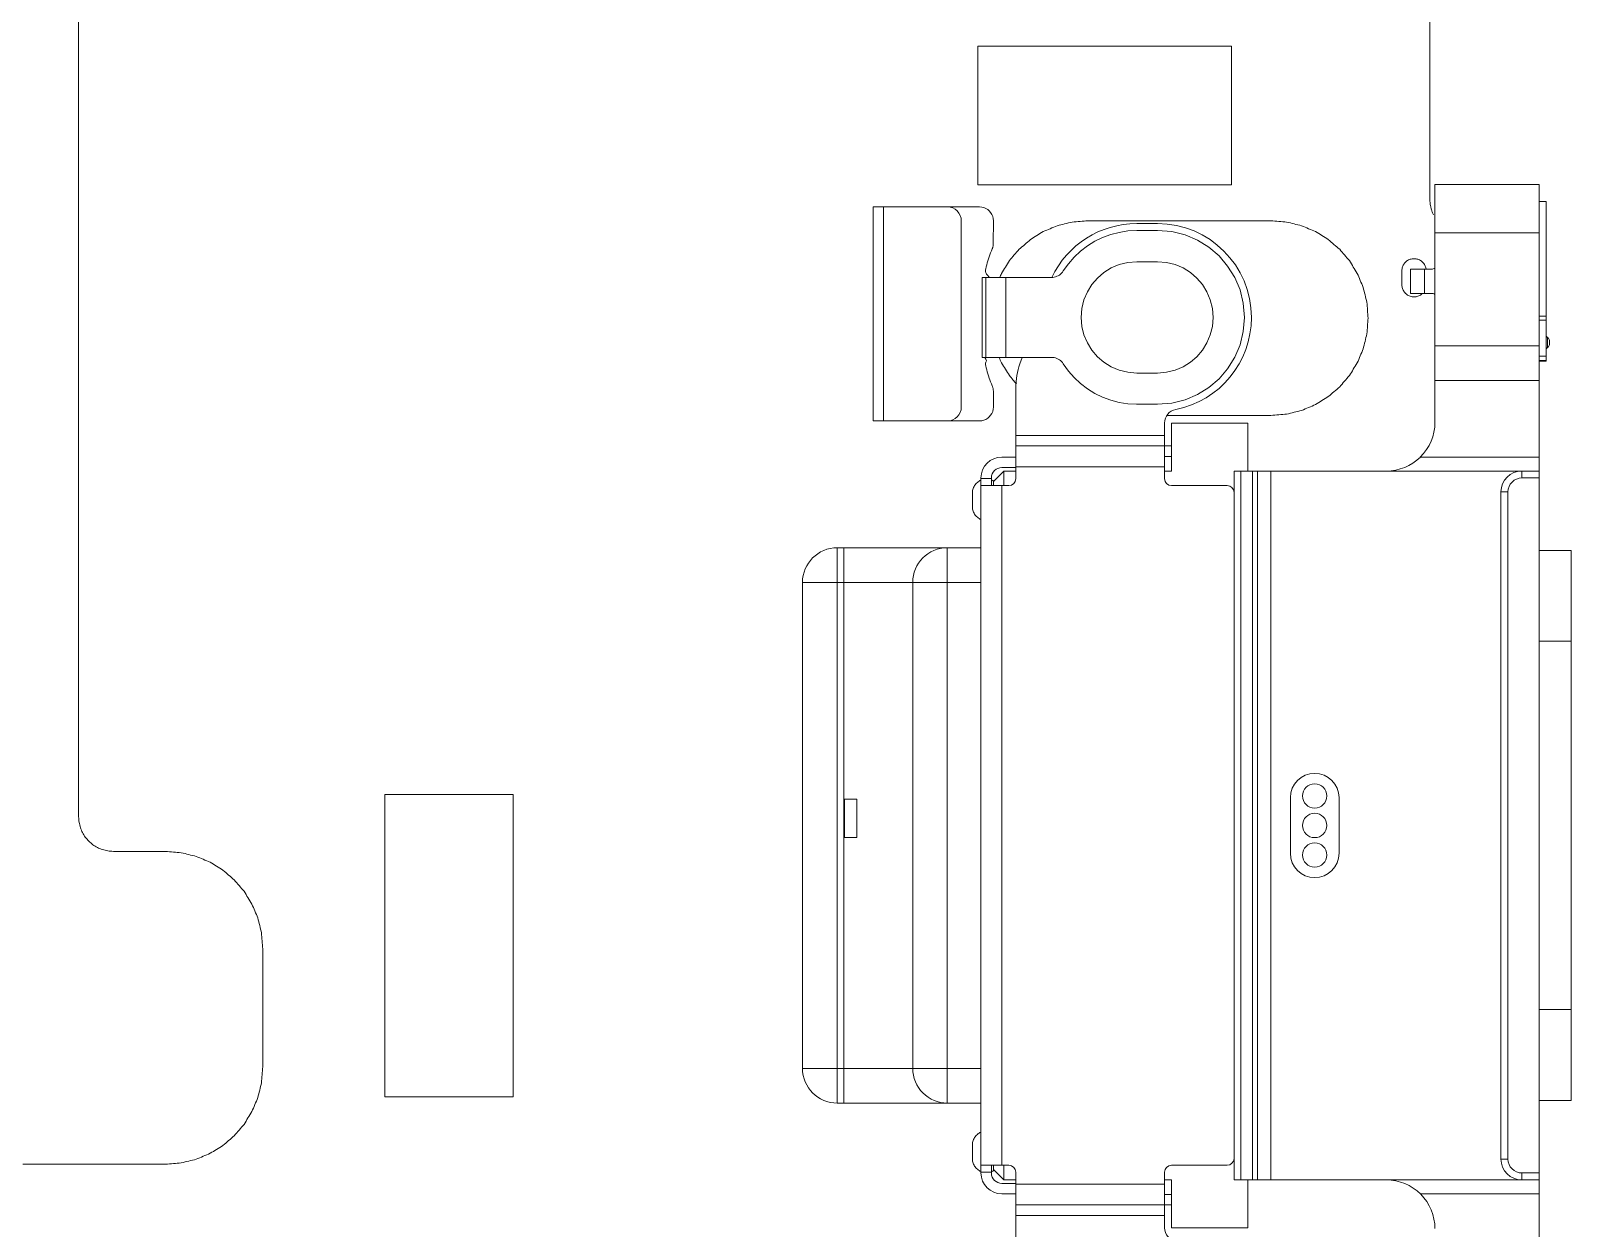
# Model space of a CAD drawing. Header units: millimetres. Extents: x 1863 to 2194, y 977 to 1295.
# Drawn here: x 2016.53 to 2038.69, y 1200.25 to 1217.48 of the extents above; entities that cross this region are included whole.
import ezdxf

# ---------------------------------------------------------------- set-up
doc = ezdxf.new("R2010")
doc.units = ezdxf.units.MM
doc.layers.add('2', color=7, linetype='Continuous', true_color=0xffffff)

msp = doc.modelspace()

# ---------------------------------------------------------------- linework, layer by layer
at = {"layer": '2', "color": 35, "linetype": 'Continuous', "lineweight": 18}
for p, q in [((2038.225, 1215.265), (2036.725, 1215.265)), ((2036.725, 1215.265), (2036.725, 1211.845)), ((2038.225, 1200.745), (2038.225, 1215.265)), ((2038.325, 1215.025), (2038.225, 1215.025)), ((2038.325, 1215.025), (2038.325, 1212.725)), ((2028.644, 1211.865), (2028.644, 1214.945)), ((2030.173, 1214.945), (2028.644, 1214.945)), ((2028.794, 1214.945), (2028.794, 1211.865)), ((2029.912, 1212.065), (2029.912, 1214.745)), ((2030.173, 1214.945), (2030.205, 1214.942)), ((2030.205, 1214.942), (2030.236, 1214.935)), ((2030.265, 1214.923), (2030.236, 1214.935)), ((2030.265, 1214.923), (2030.291, 1214.906)), ((2030.314, 1214.886), (2030.291, 1214.906)), ((2030.314, 1214.886), (2030.334, 1214.863)), ((2030.351, 1214.837), (2030.334, 1214.863)), ((2030.363, 1214.808), (2030.351, 1214.837)), ((2030.363, 1214.808), (2030.37, 1214.777)), ((2030.373, 1214.745), (2030.37, 1214.777)), ((2030.372, 1214.419), (2030.373, 1214.745)), ((2031.944, 1214.505), (2032.061, 1214.548)), ((2032.061, 1214.548), (2032.182, 1214.579)), ((2032.182, 1214.579), (2032.307, 1214.599)), ((2032.307, 1214.599), (2032.435, 1214.605)), ((2032.735, 1214.705), (2032.435, 1214.705)), ((2032.435, 1214.605), (2032.735, 1214.605)), ((2032.735, 1214.605), (2032.938, 1214.589)), ((2032.938, 1214.589), (2033.13, 1214.541)), ((2033.13, 1214.541), (2033.309, 1214.466)), ((2036.725, 1214.57), (2038.225, 1214.57)), ((2030.333, 1214.284), (2030.345, 1214.312)), ((2030.345, 1214.312), (2030.356, 1214.34)), ((2030.356, 1214.34), (2030.359, 1214.347)), ((2030.359, 1214.347), (2030.362, 1214.355)), ((2030.362, 1214.355), (2030.364, 1214.363)), ((2030.364, 1214.363), (2030.367, 1214.371)), ((2030.368, 1214.379), (2030.367, 1214.371)), ((2030.368, 1214.379), (2030.37, 1214.387)), ((2030.37, 1214.387), (2030.371, 1214.394)), ((2030.371, 1214.394), (2030.372, 1214.402)), ((2030.372, 1214.419), (2030.372, 1214.411)), ((2030.372, 1214.402), (2030.372, 1214.411)), ((2031.535, 1214.223), (2031.627, 1214.309)), ((2031.627, 1214.309), (2031.726, 1214.385)), ((2031.726, 1214.385), (2031.832, 1214.45)), ((2031.832, 1214.45), (2031.944, 1214.505)), ((2033.309, 1214.466), (2033.473, 1214.364)), ((2033.473, 1214.364), (2033.619, 1214.239)), ((2030.263, 1214.052), (2030.27, 1214.082)), ((2030.27, 1214.082), (2030.277, 1214.111)), ((2030.277, 1214.111), (2030.285, 1214.141)), ((2030.285, 1214.141), (2030.294, 1214.17)), ((2030.294, 1214.17), (2030.303, 1214.198)), ((2030.313, 1214.227), (2030.303, 1214.198)), ((2030.313, 1214.227), (2030.323, 1214.256)), ((2030.323, 1214.256), (2030.333, 1214.284)), ((2031.379, 1214.024), (2031.452, 1214.128)), ((2031.452, 1214.128), (2031.535, 1214.223)), ((2032.182, 1214.114), (2032.067, 1214.066)), ((2032.305, 1214.145), (2032.182, 1214.114)), ((2032.435, 1214.155), (2032.305, 1214.145)), ((2032.735, 1214.155), (2032.435, 1214.155)), ((2032.865, 1214.145), (2032.735, 1214.155)), ((2032.988, 1214.114), (2032.865, 1214.145)), ((2033.103, 1214.066), (2032.988, 1214.114)), ((2033.619, 1214.239), (2033.743, 1214.093)), ((2033.743, 1214.093), (2033.845, 1213.93)), ((2030.214, 1212.78), (2030.214, 1213.93)), ((2031.209, 1213.93), (2030.214, 1213.93)), ((2030.261, 1214.039), (2030.26, 1214.026)), ((2030.262, 1214.013), (2030.26, 1214.026)), ((2030.261, 1214.039), (2030.263, 1214.052)), ((2030.262, 1214.013), (2030.265, 1214)), ((2030.263, 1213.93), (2030.263, 1212.78)), ((2030.269, 1213.988), (2030.265, 1214)), ((2030.275, 1213.977), (2030.269, 1213.988)), ((2030.283, 1213.966), (2030.275, 1213.977)), ((2030.318, 1213.93), (2030.283, 1213.966)), ((2030.552, 1213.93), (2030.552, 1212.78)), ((2031.209, 1213.93), (2031.229, 1213.931)), ((2031.229, 1213.931), (2031.249, 1213.934)), ((2031.249, 1213.934), (2031.269, 1213.939)), ((2031.269, 1213.939), (2031.288, 1213.946)), ((2031.288, 1213.946), (2031.306, 1213.955)), ((2031.306, 1213.955), (2031.323, 1213.965)), ((2031.323, 1213.965), (2031.339, 1213.978)), ((2031.339, 1213.978), (2031.353, 1213.991)), ((2031.353, 1213.991), (2031.367, 1214.007)), ((2031.367, 1214.007), (2031.379, 1214.024)), ((2031.87, 1213.921), (2031.79, 1213.828)), ((2031.963, 1214.001), (2031.87, 1213.921)), ((2032.067, 1214.066), (2031.963, 1214.001)), ((2033.207, 1214.001), (2033.103, 1214.066)), ((2033.3, 1213.921), (2033.207, 1214.001)), ((2033.38, 1213.828), (2033.3, 1213.921)), ((2033.845, 1213.93), (2033.921, 1213.75)), ((2036.375, 1214.05), (2036.675, 1214.05)), ((2036.375, 1213.7), (2036.375, 1214.05)), ((2036.575, 1214.05), (2036.575, 1213.7)), ((2036.598, 1214.05), (2036.598, 1214.054)), ((2031.725, 1213.723), (2031.676, 1213.608)), ((2031.79, 1213.828), (2031.725, 1213.723)), ((2033.445, 1213.723), (2033.38, 1213.828)), ((2033.494, 1213.608), (2033.445, 1213.723)), ((2033.921, 1213.75), (2033.968, 1213.558)), ((2036.675, 1213.7), (2036.375, 1213.7)), ((2031.646, 1213.485), (2031.635, 1213.355)), ((2031.676, 1213.608), (2031.646, 1213.485)), ((2033.524, 1213.485), (2033.494, 1213.608)), ((2033.534, 1213.355), (2033.524, 1213.485)), ((2033.968, 1213.558), (2033.984, 1213.355)), ((2031.635, 1213.355), (2031.646, 1213.225)), ((2031.646, 1213.225), (2031.676, 1213.102)), ((2033.494, 1213.102), (2033.524, 1213.225)), ((2033.524, 1213.225), (2033.534, 1213.355)), ((2033.984, 1213.355), (2033.968, 1213.153)), ((2038.225, 1213.372), (2038.325, 1213.372)), ((2038.325, 1213.316), (2038.225, 1213.316)), ((2031.676, 1213.102), (2031.725, 1212.987)), ((2031.725, 1212.987), (2031.79, 1212.883)), ((2033.38, 1212.883), (2033.445, 1212.987)), ((2033.445, 1212.987), (2033.494, 1213.102)), ((2033.921, 1212.96), (2033.845, 1212.781)), ((2033.968, 1213.153), (2033.921, 1212.96)), ((2038.344, 1213.067), (2038.344, 1212.921)), ((2038.375, 1213.004), (2038.375, 1212.984)), ((2031.209, 1212.78), (2030.214, 1212.78)), ((2030.755, 1212.687), (2030.789, 1212.78)), ((2031.229, 1212.779), (2031.209, 1212.78)), ((2031.249, 1212.776), (2031.229, 1212.779)), ((2031.269, 1212.771), (2031.249, 1212.776)), ((2031.288, 1212.764), (2031.269, 1212.771)), ((2031.306, 1212.756), (2031.288, 1212.764)), ((2031.323, 1212.745), (2031.306, 1212.756)), ((2031.339, 1212.733), (2031.323, 1212.745)), ((2031.79, 1212.883), (2031.87, 1212.789)), ((2031.87, 1212.789), (2031.963, 1212.709)), ((2033.207, 1212.709), (2033.3, 1212.789)), ((2033.3, 1212.789), (2033.38, 1212.883)), ((2033.845, 1212.781), (2033.743, 1212.617)), ((2036.725, 1212.947), (2038.225, 1212.947)), ((2038.225, 1212.796), (2038.325, 1212.796)), ((2030.26, 1212.684), (2030.262, 1212.697)), ((2030.26, 1212.684), (2030.261, 1212.671)), ((2030.263, 1212.657), (2030.261, 1212.671)), ((2030.265, 1212.71), (2030.262, 1212.697)), ((2030.27, 1212.628), (2030.263, 1212.657)), ((2030.269, 1212.722), (2030.265, 1212.71)), ((2030.269, 1212.722), (2030.274, 1212.731)), ((2030.27, 1212.628), (2030.277, 1212.599)), ((2030.286, 1212.57), (2030.277, 1212.599)), ((2030.294, 1212.541), (2030.286, 1212.57)), ((2030.294, 1212.541), (2030.303, 1212.512)), ((2031.353, 1212.719), (2031.339, 1212.733)), ((2031.367, 1212.704), (2031.353, 1212.719)), ((2031.379, 1212.687), (2031.367, 1212.704)), ((2031.452, 1212.583), (2031.379, 1212.687)), ((2031.535, 1212.488), (2031.452, 1212.583)), ((2031.963, 1212.709), (2032.067, 1212.644)), ((2032.067, 1212.644), (2032.182, 1212.596)), ((2032.182, 1212.596), (2032.305, 1212.566)), ((2032.305, 1212.566), (2032.435, 1212.555)), ((2032.435, 1212.555), (2032.735, 1212.555)), ((2032.735, 1212.555), (2032.865, 1212.566)), ((2032.865, 1212.566), (2032.988, 1212.596)), ((2032.988, 1212.596), (2033.103, 1212.644)), ((2033.103, 1212.644), (2033.207, 1212.709)), ((2033.743, 1212.617), (2033.619, 1212.471)), ((2038.325, 1212.737), (2038.225, 1212.737)), ((2038.225, 1212.725), (2038.325, 1212.725)), ((2030.313, 1212.483), (2030.303, 1212.512)), ((2030.323, 1212.455), (2030.313, 1212.483)), ((2030.333, 1212.426), (2030.323, 1212.455)), ((2030.345, 1212.398), (2030.333, 1212.426)), ((2030.345, 1212.398), (2030.356, 1212.37)), ((2030.359, 1212.363), (2030.356, 1212.37)), ((2030.359, 1212.363), (2030.362, 1212.355)), ((2030.362, 1212.355), (2030.365, 1212.347)), ((2030.365, 1212.347), (2030.367, 1212.34)), ((2030.367, 1212.34), (2030.369, 1212.332)), ((2030.369, 1212.332), (2030.37, 1212.324)), ((2030.37, 1212.324), (2030.371, 1212.316)), ((2030.372, 1212.308), (2030.371, 1212.316)), ((2030.372, 1212.308), (2030.373, 1212.3)), ((2030.373, 1212.3), (2030.373, 1212.292)), ((2030.695, 1211.035), (2030.695, 1212.345)), ((2031.627, 1212.402), (2031.535, 1212.488)), ((2031.726, 1212.326), (2031.627, 1212.402)), ((2031.832, 1212.261), (2031.726, 1212.326)), ((2033.473, 1212.347), (2033.309, 1212.245)), ((2033.619, 1212.471), (2033.473, 1212.347)), ((2038.225, 1212.447), (2036.725, 1212.447)), ((2030.373, 1212.065), (2030.373, 1212.292)), ((2031.944, 1212.206), (2031.832, 1212.261)), ((2032.061, 1212.163), (2031.944, 1212.206)), ((2032.182, 1212.131), (2032.061, 1212.163)), ((2032.307, 1212.112), (2032.182, 1212.131)), ((2032.434, 1212.105), (2032.307, 1212.112)), ((2032.735, 1212.105), (2032.434, 1212.105)), ((2032.938, 1212.122), (2032.735, 1212.105)), ((2033.13, 1212.169), (2032.938, 1212.122)), ((2033.309, 1212.245), (2033.13, 1212.169)), ((2028.794, 1211.865), (2028.644, 1211.865)), ((2028.794, 1211.865), (2030.174, 1211.865)), ((2030.205, 1211.868), (2030.173, 1211.865)), ((2030.236, 1211.875), (2030.205, 1211.868)), ((2030.236, 1211.875), (2030.265, 1211.887)), ((2030.265, 1211.887), (2030.291, 1211.904)), ((2030.314, 1211.924), (2030.291, 1211.904)), ((2030.314, 1211.924), (2030.334, 1211.947)), ((2030.351, 1211.973), (2030.334, 1211.947)), ((2030.363, 1212.002), (2030.351, 1211.973)), ((2030.363, 1212.002), (2030.37, 1212.033)), ((2030.373, 1212.065), (2030.37, 1212.033)), ((2030.695, 1211.655), (2032.835, 1211.655)), ((2032.835, 1211.835), (2032.835, 1211.035)), ((2032.935, 1211.835), (2034.035, 1211.835)), ((2032.935, 1211.145), (2032.935, 1211.835)), ((2034.035, 1211.145), (2034.035, 1211.835)), ((2030.695, 1211.505), (2032.935, 1211.505)), ((2030.495, 1211.345), (2030.695, 1211.345)), ((2030.495, 1211.195), (2030.695, 1211.195)), ((2032.835, 1211.205), (2030.695, 1211.205)), ((2032.935, 1211.355), (2032.835, 1211.355)), ((2036.515, 1211.345), (2038.225, 1211.345)), ((2030.195, 1201.045), (2030.195, 1211.045)), ((2030.195, 1211.035), (2030.345, 1211.035)), ((2030.345, 1211.045), (2030.345, 1210.935)), ((2030.525, 1211.145), (2030.375, 1210.995)), ((2030.375, 1210.935), (2030.375, 1210.995)), ((2030.525, 1211.145), (2030.525, 1210.935)), ((2030.525, 1211.145), (2030.695, 1211.145)), ((2032.835, 1211.145), (2032.935, 1211.145)), ((2033.835, 1200.945), (2033.835, 1211.145)), ((2033.835, 1211.145), (2038.225, 1211.145)), ((2033.935, 1211.145), (2033.935, 1200.945)), ((2034.103, 1200.945), (2034.103, 1211.145)), ((2034.174, 1211.145), (2034.174, 1200.945)), ((2034.365, 1211.145), (2034.365, 1200.945)), ((2037.975, 1211.045), (2037.975, 1211.145)), ((2038.225, 1211.045), (2037.975, 1211.045)), ((2030.195, 1210.935), (2030.595, 1210.935)), ((2030.495, 1210.935), (2030.495, 1201.155)), ((2033.735, 1210.935), (2032.935, 1210.935)), ((2037.675, 1201.245), (2037.675, 1210.845)), ((2037.775, 1210.845), (2037.675, 1210.845)), ((2037.775, 1201.245), (2037.775, 1210.845)), ((2028.127, 1210.041), (2028.127, 1202.05)), ((2028.127, 1210.041), (2030.195, 1210.041)), ((2028.22, 1202.05), (2028.22, 1210.041)), ((2029.71, 1210.041), (2029.71, 1202.05)), ((2038.685, 1210.003), (2038.225, 1210.003)), ((2027.627, 1202.55), (2027.627, 1209.541)), ((2030.195, 1209.541), (2027.627, 1209.541)), ((2029.213, 1209.541), (2029.213, 1202.55)), ((2038.225, 1208.696), (2038.685, 1208.696)), ((2038.685, 1203.396), (2038.685, 1208.696)), ((2028.23, 1205.872), (2028.23, 1206.422)), ((2028.23, 1206.422), (2028.408, 1206.422)), ((2028.408, 1205.872), (2028.408, 1206.422)), ((2034.645, 1206.445), (2034.645, 1205.645)), ((2035.345, 1205.645), (2035.345, 1206.445)), ((2028.408, 1205.872), (2028.23, 1205.872)), ((2038.685, 1203.396), (2038.225, 1203.396)), ((2027.627, 1202.55), (2030.195, 1202.55)), ((2030.195, 1202.05), (2028.127, 1202.05)), ((2038.225, 1202.09), (2038.685, 1202.09)), ((2037.775, 1201.245), (2037.675, 1201.245)), ((2030.195, 1201.155), (2030.595, 1201.155)), ((2030.195, 1201.055), (2030.345, 1201.055)), ((2030.345, 1201.045), (2030.345, 1201.155)), ((2030.375, 1201.095), (2030.375, 1201.155)), ((2030.375, 1201.095), (2030.525, 1200.945)), ((2030.525, 1201.155), (2030.525, 1200.945)), ((2030.695, 1201.055), (2030.695, 1199.746)), ((2032.835, 1201.055), (2032.835, 1200.256)), ((2033.735, 1201.155), (2032.935, 1201.155)), ((2038.225, 1201.045), (2037.975, 1201.045)), ((2037.975, 1201.045), (2037.975, 1200.945)), ((2030.495, 1200.895), (2030.695, 1200.895)), ((2030.525, 1200.945), (2030.695, 1200.945)), ((2032.835, 1200.885), (2030.695, 1200.885)), ((2032.835, 1200.945), (2032.935, 1200.945)), ((2032.935, 1200.255), (2032.935, 1200.945)), ((2038.225, 1200.945), (2033.835, 1200.945)), ((2034.035, 1200.255), (2034.035, 1200.945)), ((2030.495, 1200.745), (2030.695, 1200.745)), ((2030.695, 1200.585), (2032.935, 1200.585)), ((2032.935, 1200.735), (2032.835, 1200.735)), ((2038.225, 1200.745), (2036.515, 1200.745)), ((2038.225, 1196.825), (2038.225, 1200.745)), ((2030.695, 1200.435), (2032.835, 1200.435)), ((2034.035, 1200.255), (2032.935, 1200.255))]:
    msp.add_line(p, q, dxfattribs=at)
for centre in [(2034.995, 1206.47), (2034.995, 1206.045), (2034.995, 1205.62)]:
    msp.add_circle(centre, 0.175, dxfattribs=at)
for centre, radius, start, end in [((2029.712, 1214.745), 0.2, 0, 90.0008), ((2032.435, 1213.355), 1.35, 90, 154.7992), ((2032.735, 1213.355), 1.35, 0.0002, 90), ((2036.675, 1214.15), 0.1, 270, 300.0012), ((2036.675, 1213.6), 0.1, 59.9988, 90), ((2032.735, 1213.355), 1.35, 281.159, 359.9998), ((2038.375, 1213.106), 0.05, 180, 232.0201), ((2038.295, 1213.004), 0.08, 0, 52.0201), ((2038.295, 1212.984), 0.08, 307.9799, 0), ((2031.833, 1213.445), 1.715, 202.8029, 204.6168), ((2038.375, 1212.881), 0.05, 127.9799, 180), ((2031.695, 1212.345), 1, 160, 179.9998), ((2029.712, 1212.065), 0.2, 270.0042, 0), ((2033.035, 1211.835), 0.2, 101.159, 179.999), ((2036.025, 1211.845), 0.7, 314.4153, 0), ((2030.495, 1211.045), 0.3, 90, 180), ((2030.495, 1211.045), 0.15, 90, 180), ((2030.595, 1211.035), 0.1, 270, 0), ((2032.935, 1211.035), 0.1, 180, 270), ((2037.975, 1210.845), 0.3, 90, 180), ((2037.975, 1210.845), 0.2, 90, 180), ((2033.735, 1210.835), 0.1, 0, 90), ((2028.127, 1209.541), 0.5, 90, 180), ((2034.995, 1206.445), 0.35, 0, 180), ((2034.995, 1205.645), 0.35, 180, 0), ((2028.127, 1202.55), 0.5, 180, 270), ((2033.735, 1201.255), 0.1, 270, 0), ((2037.975, 1201.245), 0.3, 180, 270), ((2037.975, 1201.245), 0.2, 180, 270), ((2030.495, 1201.045), 0.3, 180, 270), ((2030.495, 1201.045), 0.15, 180, 270), ((2030.595, 1201.055), 0.1, 0, 90), ((2032.935, 1201.055), 0.1, 90, 180), ((2036.025, 1200.245), 0.7, 359.9995, 90), ((2033.035, 1200.256), 0.2, 180.001, 258.841)]:
    msp.add_arc(centre, radius, start, end, dxfattribs=at)
for centre, major_axis, ratio, start_param, end_param in [((2036.025, 1211.845), (-0.278, 0.643), 1, 2.73378, 3.508974), ((2029.71, 1209.541), (0, -0.5), 0.993346, 3.141593, 4.712389), ((2029.71, 1202.55), (0, 0.5), 0.993346, 1.570796, 3.141593)]:
    msp.add_ellipse(centre, major_axis=major_axis, ratio=ratio, start_param=start_param, end_param=end_param, dxfattribs=at)
for points, degree in [([(2036.653, 1215.052), (2036.653, 1231.445)], 1), ([(2017.214, 1218.389), (2017.214, 1206.171)], 1), ([(2033.8, 1217.259), (2030.15, 1217.259)], 1), ([(2030.15, 1217.259), (2030.15, 1215.264)], 1), ([(2033.8, 1215.264), (2033.8, 1217.259)], 1), ([(2030.15, 1215.264), (2033.8, 1215.264)], 1), ([(2036.655, 1215.006), (2036.654, 1215.021), (2036.653, 1215.036), (2036.653, 1215.052)], 3), ([(2036.661, 1214.96), (2036.659, 1214.975), (2036.657, 1214.99), (2036.655, 1215.006)], 3), ([(2036.672, 1214.915), (2036.668, 1214.93), (2036.665, 1214.945), (2036.661, 1214.96)], 3), ([(2031.506, 1214.727), (2031.582, 1214.733), (2031.658, 1214.739), (2031.734, 1214.745)], 3), ([(2031.734, 1214.745), (2034.365, 1214.745)], 1), ([(2034.365, 1214.745), (2034.44, 1214.739), (2034.516, 1214.733), (2034.592, 1214.727)], 3), ([(2036.686, 1214.872), (2036.681, 1214.886), (2036.677, 1214.901), (2036.672, 1214.915)], 3), ([(2036.704, 1214.83), (2036.698, 1214.844), (2036.692, 1214.858), (2036.686, 1214.872)], 3), ([(2030.906, 1214.475), (2030.967, 1214.513), (2031.028, 1214.551), (2031.09, 1214.589)], 3), ([(2031.09, 1214.589), (2031.157, 1214.617), (2031.224, 1214.645), (2031.291, 1214.674)], 3), ([(2031.291, 1214.674), (2031.363, 1214.691), (2031.434, 1214.709), (2031.506, 1214.727)], 3), ([(2034.592, 1214.727), (2034.664, 1214.709), (2034.735, 1214.691), (2034.807, 1214.674)], 3), ([(2034.807, 1214.674), (2034.874, 1214.645), (2034.941, 1214.617), (2035.008, 1214.589)], 3), ([(2035.008, 1214.589), (2035.069, 1214.551), (2035.13, 1214.513), (2035.191, 1214.475)], 3), ([(2030.603, 1214.172), (2030.649, 1214.226), (2030.696, 1214.28), (2030.743, 1214.335)], 3), ([(2030.743, 1214.335), (2030.797, 1214.381), (2030.852, 1214.428), (2030.906, 1214.475)], 3), ([(2035.191, 1214.475), (2035.246, 1214.428), (2035.3, 1214.381), (2035.355, 1214.335)], 3), ([(2035.355, 1214.335), (2035.401, 1214.28), (2035.448, 1214.226), (2035.494, 1214.172)], 3), ([(2030.489, 1213.988), (2030.527, 1214.049), (2030.565, 1214.11), (2030.603, 1214.172)], 3), ([(2035.494, 1214.172), (2035.532, 1214.11), (2035.57, 1214.049), (2035.608, 1213.988)], 3), ([(2036.258, 1214.081), (2036.256, 1214.072), (2036.254, 1214.063), (2036.252, 1214.054)], 3), ([(2036.269, 1214.106), (2036.265, 1214.097), (2036.262, 1214.089), (2036.258, 1214.081)], 3), ([(2036.283, 1214.129), (2036.278, 1214.121), (2036.274, 1214.114), (2036.269, 1214.106)], 3), ([(2036.301, 1214.149), (2036.295, 1214.142), (2036.289, 1214.136), (2036.283, 1214.129)], 3), ([(2036.321, 1214.167), (2036.314, 1214.161), (2036.307, 1214.155), (2036.301, 1214.149)], 3), ([(2036.344, 1214.181), (2036.336, 1214.176), (2036.329, 1214.171), (2036.321, 1214.167)], 3), ([(2036.369, 1214.192), (2036.361, 1214.188), (2036.352, 1214.184), (2036.344, 1214.181)], 3), ([(2036.396, 1214.198), (2036.387, 1214.196), (2036.378, 1214.194), (2036.369, 1214.192)], 3), ([(2036.425, 1214.2), (2036.415, 1214.2), (2036.406, 1214.199), (2036.396, 1214.198)], 3), ([(2036.453, 1214.198), (2036.444, 1214.199), (2036.434, 1214.2), (2036.425, 1214.2)], 3), ([(2036.48, 1214.192), (2036.471, 1214.194), (2036.462, 1214.196), (2036.453, 1214.198)], 3), ([(2036.505, 1214.181), (2036.497, 1214.184), (2036.488, 1214.188), (2036.48, 1214.192)], 3), ([(2036.528, 1214.167), (2036.52, 1214.171), (2036.513, 1214.176), (2036.505, 1214.181)], 3), ([(2036.548, 1214.149), (2036.542, 1214.155), (2036.535, 1214.161), (2036.528, 1214.167)], 3), ([(2036.566, 1214.129), (2036.56, 1214.136), (2036.554, 1214.142), (2036.548, 1214.149)], 3), ([(2036.58, 1214.106), (2036.575, 1214.114), (2036.571, 1214.121), (2036.566, 1214.129)], 3), ([(2036.591, 1214.081), (2036.587, 1214.089), (2036.584, 1214.097), (2036.58, 1214.106)], 3), ([(2036.598, 1214.054), (2036.595, 1214.063), (2036.593, 1214.072), (2036.591, 1214.081)], 3), ([(2030.464, 1213.93), (2030.473, 1213.949), (2030.481, 1213.969), (2030.489, 1213.988)], 3), ([(2035.608, 1213.988), (2035.636, 1213.921), (2035.665, 1213.854), (2035.693, 1213.787)], 3), ([(2036.252, 1214.054), (2036.251, 1214.044), (2036.25, 1214.035), (2036.249, 1214.025)], 3), ([(2036.249, 1214.025), (2036.249, 1213.825)], 1), ([(2035.693, 1213.787), (2035.711, 1213.715), (2035.728, 1213.644), (2035.746, 1213.572)], 3), ([(2036.249, 1213.825), (2036.25, 1213.816), (2036.251, 1213.806), (2036.252, 1213.797)], 3), ([(2036.252, 1213.797), (2036.254, 1213.788), (2036.256, 1213.779), (2036.258, 1213.77)], 3), ([(2036.258, 1213.77), (2036.262, 1213.762), (2036.265, 1213.753), (2036.269, 1213.745)], 3), ([(2036.269, 1213.745), (2036.274, 1213.737), (2036.278, 1213.729), (2036.283, 1213.722)], 3), ([(2036.283, 1213.722), (2036.289, 1213.715), (2036.295, 1213.708), (2036.301, 1213.701)], 3), ([(2036.301, 1213.701), (2036.307, 1213.696), (2036.314, 1213.69), (2036.321, 1213.684)], 3), ([(2036.321, 1213.684), (2036.329, 1213.679), (2036.336, 1213.674), (2036.344, 1213.67)], 3), ([(2036.344, 1213.67), (2036.352, 1213.666), (2036.361, 1213.663), (2036.369, 1213.659)], 3), ([(2036.369, 1213.659), (2036.378, 1213.657), (2036.387, 1213.655), (2036.396, 1213.652)], 3), ([(2036.396, 1213.652), (2036.406, 1213.652), (2036.415, 1213.651), (2036.425, 1213.65)], 3), ([(2036.425, 1213.65), (2036.434, 1213.651), (2036.444, 1213.652), (2036.453, 1213.652)], 3), ([(2036.453, 1213.652), (2036.462, 1213.655), (2036.471, 1213.657), (2036.48, 1213.659)], 3), ([(2036.48, 1213.659), (2036.488, 1213.663), (2036.497, 1213.666), (2036.505, 1213.67)], 3), ([(2036.505, 1213.67), (2036.513, 1213.674), (2036.52, 1213.679), (2036.528, 1213.684)], 3), ([(2036.528, 1213.684), (2036.535, 1213.69), (2036.542, 1213.696), (2036.548, 1213.701)], 3), ([(2035.746, 1213.572), (2035.752, 1213.496), (2035.758, 1213.42), (2035.764, 1213.345)], 3), ([(2035.764, 1213.345), (2035.758, 1213.269), (2035.752, 1213.193), (2035.746, 1213.118)], 3), ([(2035.746, 1213.118), (2035.728, 1213.046), (2035.711, 1212.974), (2035.693, 1212.902)], 3), ([(2030.489, 1212.701), (2030.478, 1212.728), (2030.467, 1212.754), (2030.455, 1212.78)], 3), ([(2035.693, 1212.902), (2035.665, 1212.835), (2035.636, 1212.768), (2035.608, 1212.701)], 3), ([(2030.603, 1212.518), (2030.565, 1212.579), (2030.527, 1212.64), (2030.489, 1212.701)], 3), ([(2030.704, 1212.4), (2030.671, 1212.439), (2030.637, 1212.478), (2030.603, 1212.518)], 3), ([(2035.494, 1212.518), (2035.448, 1212.464), (2035.401, 1212.409), (2035.355, 1212.355)], 3), ([(2035.608, 1212.701), (2035.57, 1212.64), (2035.532, 1212.579), (2035.494, 1212.518)], 3), ([(2035.355, 1212.355), (2035.3, 1212.308), (2035.246, 1212.262), (2035.191, 1212.215)], 3), ([(2035.008, 1212.101), (2034.941, 1212.073), (2034.874, 1212.044), (2034.807, 1212.016)], 3), ([(2035.191, 1212.215), (2035.13, 1212.177), (2035.069, 1212.139), (2035.008, 1212.101)], 3), ([(2034.365, 1211.945), (2032.873, 1211.945)], 1), ([(2034.592, 1211.963), (2034.516, 1211.957), (2034.44, 1211.951), (2034.365, 1211.945)], 3), ([(2034.807, 1212.016), (2034.735, 1211.998), (2034.664, 1211.981), (2034.592, 1211.963)], 3), ([(2030.131, 1210.971), (2030.124, 1210.964), (2030.118, 1210.956), (2030.111, 1210.948)], 3), ([(2030.154, 1210.991), (2030.146, 1210.985), (2030.139, 1210.978), (2030.131, 1210.971)], 3), ([(2030.18, 1211.008), (2030.171, 1211.002), (2030.163, 1210.997), (2030.154, 1210.991)], 3), ([(2030.195, 1211.014), (2030.19, 1211.012), (2030.185, 1211.01), (2030.18, 1211.008)], 3), ([(2030.364, 1211.008), (2030.357, 1211.01), (2030.351, 1211.013), (2030.345, 1211.016)], 3), ([(2030.378, 1210.999), (2030.373, 1211.002), (2030.369, 1211.005), (2030.364, 1211.008)], 3), ([(2030.075, 1210.863), (2030.074, 1210.852), (2030.073, 1210.841), (2030.073, 1210.83)], 3), ([(2030.073, 1210.83), (2030.073, 1210.63)], 1), ([(2030.083, 1210.893), (2030.08, 1210.883), (2030.078, 1210.873), (2030.075, 1210.863)], 3), ([(2030.095, 1210.922), (2030.091, 1210.912), (2030.087, 1210.903), (2030.083, 1210.893)], 3), ([(2030.111, 1210.948), (2030.106, 1210.939), (2030.1, 1210.931), (2030.095, 1210.922)], 3), ([(2030.073, 1210.63), (2030.073, 1210.619), (2030.074, 1210.608), (2030.075, 1210.598)], 3), ([(2030.075, 1210.598), (2030.078, 1210.587), (2030.08, 1210.577), (2030.083, 1210.567)], 3), ([(2030.083, 1210.567), (2030.087, 1210.557), (2030.091, 1210.548), (2030.095, 1210.538)], 3), ([(2030.095, 1210.538), (2030.1, 1210.529), (2030.106, 1210.521), (2030.111, 1210.512)], 3), ([(2030.111, 1210.512), (2030.118, 1210.504), (2030.124, 1210.496), (2030.131, 1210.489)], 3), ([(2030.131, 1210.489), (2030.139, 1210.482), (2030.146, 1210.475), (2030.154, 1210.469)], 3), ([(2030.154, 1210.469), (2030.163, 1210.463), (2030.171, 1210.458), (2030.18, 1210.452)], 3), ([(2030.18, 1210.452), (2030.185, 1210.45), (2030.19, 1210.448), (2030.195, 1210.446)], 3), ([(2021.617, 1206.491), (2021.617, 1202.141)], 1), ([(2023.467, 1206.491), (2021.617, 1206.491)], 1), ([(2023.467, 1202.141), (2023.467, 1206.491)], 1), ([(2017.214, 1206.171), (2017.216, 1206.144), (2017.218, 1206.117), (2017.22, 1206.09)], 3), ([(2017.22, 1206.09), (2017.226, 1206.065), (2017.233, 1206.039), (2017.239, 1206.013)], 3), ([(2017.239, 1206.013), (2017.249, 1205.989), (2017.259, 1205.965), (2017.269, 1205.942)], 3), ([(2017.269, 1205.942), (2017.283, 1205.92), (2017.297, 1205.898), (2017.31, 1205.876)], 3), ([(2017.31, 1205.876), (2017.327, 1205.857), (2017.344, 1205.837), (2017.36, 1205.818)], 3), ([(2017.36, 1205.818), (2017.38, 1205.801), (2017.399, 1205.785), (2017.419, 1205.768)], 3), ([(2017.419, 1205.768), (2017.44, 1205.754), (2017.462, 1205.741), (2017.484, 1205.727)], 3), ([(2017.484, 1205.727), (2017.508, 1205.717), (2017.532, 1205.707), (2017.556, 1205.697)], 3), ([(2017.556, 1205.697), (2017.582, 1205.691), (2017.607, 1205.684), (2017.633, 1205.678)], 3), ([(2017.633, 1205.678), (2017.66, 1205.676), (2017.687, 1205.674), (2017.714, 1205.672)], 3), ([(2017.714, 1205.672), (2018.464, 1205.672)], 1), ([(2018.464, 1205.672), (2018.54, 1205.665), (2018.615, 1205.659), (2018.691, 1205.653)], 3), ([(2018.691, 1205.653), (2018.763, 1205.635), (2018.835, 1205.618), (2018.906, 1205.6)], 3), ([(2018.906, 1205.6), (2018.973, 1205.572), (2019.04, 1205.544), (2019.107, 1205.515)], 3), ([(2019.107, 1205.515), (2019.168, 1205.477), (2019.23, 1205.439), (2019.291, 1205.401)], 3), ([(2019.291, 1205.401), (2019.345, 1205.355), (2019.399, 1205.308), (2019.454, 1205.261)], 3), ([(2019.454, 1205.261), (2019.5, 1205.207), (2019.547, 1205.153), (2019.594, 1205.098)], 3), ([(2019.594, 1205.098), (2019.632, 1205.037), (2019.669, 1204.976), (2019.707, 1204.915)], 3), ([(2019.707, 1204.915), (2019.736, 1204.848), (2019.764, 1204.781), (2019.792, 1204.714)], 3), ([(2019.792, 1204.714), (2019.81, 1204.642), (2019.828, 1204.57), (2019.845, 1204.499)], 3), ([(2019.845, 1204.499), (2019.851, 1204.423), (2019.857, 1204.347), (2019.864, 1204.271)], 3), ([(2019.864, 1204.271), (2019.864, 1202.571)], 1), ([(2019.864, 1202.571), (2019.857, 1202.496), (2019.851, 1202.42), (2019.845, 1202.344)], 3), ([(2019.845, 1202.344), (2019.828, 1202.272), (2019.81, 1202.201), (2019.792, 1202.129)], 3), ([(2019.792, 1202.129), (2019.764, 1202.062), (2019.736, 1201.995), (2019.707, 1201.928)], 3), ([(2021.617, 1202.141), (2023.467, 1202.141)], 1), ([(2019.707, 1201.928), (2019.669, 1201.867), (2019.632, 1201.806), (2019.594, 1201.744)], 3), ([(2019.594, 1201.744), (2019.547, 1201.69), (2019.5, 1201.636), (2019.454, 1201.581)], 3), ([(2019.291, 1201.441), (2019.23, 1201.403), (2019.168, 1201.366), (2019.107, 1201.328)], 3), ([(2019.454, 1201.581), (2019.399, 1201.535), (2019.345, 1201.488), (2019.291, 1201.441)], 3), ([(2030.075, 1201.482), (2030.074, 1201.471), (2030.073, 1201.46), (2030.073, 1201.449)], 3), ([(2030.073, 1201.449), (2030.073, 1201.249)], 1), ([(2030.083, 1201.513), (2030.08, 1201.502), (2030.078, 1201.492), (2030.075, 1201.482)], 3), ([(2030.095, 1201.541), (2030.091, 1201.532), (2030.087, 1201.522), (2030.083, 1201.513)], 3), ([(2030.111, 1201.567), (2030.106, 1201.559), (2030.1, 1201.55), (2030.095, 1201.541)], 3), ([(2030.131, 1201.591), (2030.124, 1201.583), (2030.118, 1201.575), (2030.111, 1201.567)], 3), ([(2030.154, 1201.611), (2030.146, 1201.604), (2030.139, 1201.597), (2030.131, 1201.591)], 3), ([(2030.18, 1201.627), (2030.171, 1201.622), (2030.163, 1201.616), (2030.154, 1201.611)], 3), ([(2030.195, 1201.633), (2030.19, 1201.631), (2030.185, 1201.629), (2030.18, 1201.627)], 3), ([(2018.906, 1201.243), (2018.835, 1201.225), (2018.763, 1201.207), (2018.691, 1201.19)], 3), ([(2019.107, 1201.328), (2019.04, 1201.299), (2018.973, 1201.271), (2018.906, 1201.243)], 3), ([(2030.073, 1201.249), (2030.073, 1201.239), (2030.074, 1201.228), (2030.075, 1201.217)], 3), ([(2030.075, 1201.217), (2030.078, 1201.207), (2030.08, 1201.196), (2030.083, 1201.186)], 3), ([(2018.464, 1201.171), (2016.414, 1201.171)], 1), ([(2018.691, 1201.19), (2018.615, 1201.184), (2018.54, 1201.177), (2018.464, 1201.171)], 3), ([(2030.083, 1201.186), (2030.087, 1201.177), (2030.091, 1201.167), (2030.095, 1201.157)], 3), ([(2030.095, 1201.157), (2030.1, 1201.149), (2030.106, 1201.14), (2030.111, 1201.131)], 3), ([(2030.111, 1201.131), (2030.118, 1201.123), (2030.124, 1201.116), (2030.131, 1201.108)], 3), ([(2030.131, 1201.108), (2030.139, 1201.101), (2030.146, 1201.095), (2030.154, 1201.088)], 3), ([(2030.154, 1201.088), (2030.163, 1201.083), (2030.171, 1201.077), (2030.18, 1201.072)], 3), ([(2030.18, 1201.072), (2030.185, 1201.07), (2030.19, 1201.068), (2030.195, 1201.066)], 3), ([(2030.345, 1201.064), (2030.351, 1201.066), (2030.357, 1201.069), (2030.364, 1201.072)], 3), ([(2030.364, 1201.072), (2030.371, 1201.076), (2030.378, 1201.081), (2030.385, 1201.085)], 3)]:
    msp.add_open_spline(points, degree=degree, dxfattribs=at)
for points, knots in [([(2038.325, 1212.994), (2038.325, 1213.009), (2038.325, 1213.024), (2038.325, 1213.044), (2038.325, 1213.05), (2038.325, 1213.055)], [0, 0, 0, 0, 0.505827, 0.505827, 1, 1, 1, 1]), ([(2038.325, 1212.912), (2038.325, 1212.919), (2038.325, 1212.925), (2038.325, 1212.934), (2038.325, 1212.938), (2038.325, 1212.943), (2038.325, 1212.944), (2038.325, 1212.948), (2038.325, 1212.95), (2038.325, 1212.965), (2038.325, 1212.979), (2038.325, 1212.994)], [0, 0, 0, 0, 0.196199, 0.196199, 0.39715, 0.39715, 0.5981, 0.5981, 0.79905, 0.79905, 1, 1, 1, 1]), ([(2038.685, 1208.696), (2038.685, 1208.735), (2038.685, 1208.775), (2038.685, 1208.853), (2038.685, 1208.892), (2038.685, 1208.97), (2038.685, 1209.009), (2038.685, 1209.087), (2038.685, 1209.126), (2038.685, 1209.184), (2038.685, 1209.203), (2038.685, 1209.241), (2038.685, 1209.26), (2038.685, 1209.317), (2038.685, 1209.354), (2038.685, 1209.426), (2038.685, 1209.461), (2038.685, 1209.512), (2038.685, 1209.529), (2038.685, 1209.562), (2038.685, 1209.579), (2038.685, 1209.658), (2038.685, 1209.715), (2038.685, 1209.779), (2038.685, 1209.791), (2038.685, 1209.815), (2038.685, 1209.826), (2038.685, 1209.859), (2038.685, 1209.898), (2038.685, 1209.929), (2038.685, 1209.955), (2038.685, 1209.967), (2038.685, 1209.994), (2038.685, 1210.003), (2038.685, 1210.003), (2038.685, 1210.003), (2038.685, 1210.003)], [0, 0, 0, 0, 0.062484, 0.062484, 0.124969, 0.124969, 0.187453, 0.187453, 0.249937, 0.249937, 0.281179, 0.281179, 0.312421, 0.312421, 0.374906, 0.374906, 0.43739, 0.43739, 0.468632, 0.468632, 0.499874, 0.499874, 0.624843, 0.624843, 0.656085, 0.656085, 0.687327, 0.687327, 0.749811, 0.812295, 0.812295, 0.87478, 0.87478, 0.999748, 0.999748, 1, 1, 1, 1]), ([(2038.685, 1203.396), (2038.685, 1203.357), (2038.685, 1203.317), (2038.685, 1203.239), (2038.685, 1203.2), (2038.685, 1203.082), (2038.685, 1203.004), (2038.685, 1202.908), (2038.685, 1202.889), (2038.685, 1202.85), (2038.685, 1202.831), (2038.685, 1202.774), (2038.685, 1202.737), (2038.685, 1202.665), (2038.685, 1202.63), (2038.685, 1202.579), (2038.685, 1202.562), (2038.685, 1202.528), (2038.685, 1202.512), (2038.685, 1202.433), (2038.685, 1202.376), (2038.685, 1202.313), (2038.685, 1202.3), (2038.685, 1202.277), (2038.685, 1202.266), (2038.685, 1202.233), (2038.685, 1202.194), (2038.685, 1202.164), (2038.685, 1202.144), (2038.685, 1202.138), (2038.685, 1202.126), (2038.685, 1202.121), (2038.685, 1202.099), (2038.685, 1202.09), (2038.685, 1202.09), (2038.685, 1202.09), (2038.685, 1202.09)], [0, 0, 0, 0, 0.062461, 0.062461, 0.124922, 0.124922, 0.249844, 0.249844, 0.281074, 0.281074, 0.312305, 0.312305, 0.374766, 0.374766, 0.437227, 0.437227, 0.468457, 0.468457, 0.499688, 0.499688, 0.62461, 0.62461, 0.65584, 0.65584, 0.687071, 0.687071, 0.749532, 0.811993, 0.811993, 0.843223, 0.843223, 0.874454, 0.874454, 0.999376, 0.999376, 1, 1, 1, 1])]:
    msp.add_open_spline(points, degree=3, knots=knots, dxfattribs=at)

doc.saveas('drawing.dxf')
